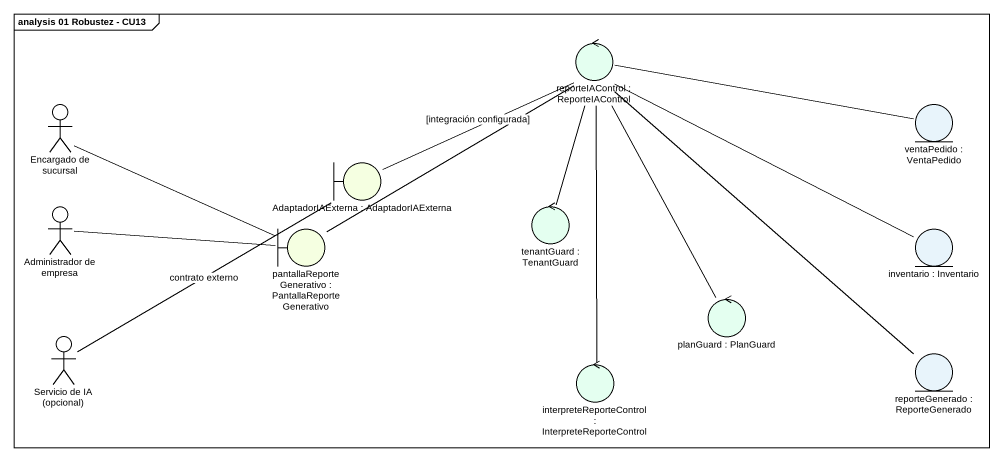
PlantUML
@startuml
mainframe analysis 01 Robustez - CU13
control "reporteIAControl : ReporteIAControl" as reporteIAControl #E4FFF0
actor "Encargado de sucursal" as Encargado_de_sucursal
entity "ventaPedido : VentaPedido" as ventaPedido #E8F4FB
boundary "AdaptadorIAExterna : AdaptadorIAExterna" as AdaptadorIAExterna #F5FFE1
actor "Administrador de empresa" as Administrador_de_empresa
boundary "pantallaReporteGenerativo : PantallaReporteGenerativo" as pantallaReporteGenerativo #F5FFE1
control "tenantGuard : TenantGuard" as tenantGuard #E4FFF0
entity "inventario : Inventario" as inventario #E8F4FB
control "planGuard : PlanGuard" as planGuard #E4FFF0
actor "Servicio de IA (opcional)" as Servicio_de_IA_opcional
entity "reporteGenerado : ReporteGenerado" as reporteGenerado #E8F4FB
control "interpreteReporteControl : InterpreteReporteControl" as interpreteReporteControl #E4FFF0
reporteIAControl -right- ventaPedido
reporteIAControl -- AdaptadorIAExterna : [integración configurada]
reporteIAControl -- pantallaReporteGenerativo
reporteIAControl -- tenantGuard
reporteIAControl -right- inventario
reporteIAControl -- planGuard
reporteIAControl -- reporteGenerado
reporteIAControl -- interpreteReporteControl
Encargado_de_sucursal -- pantallaReporteGenerativo
AdaptadorIAExterna -left- Servicio_de_IA_opcional : contrato externo
Administrador_de_empresa -right- pantallaReporteGenerativo
pantallaReporteGenerativo -up- reporteIAControl
@enduml
